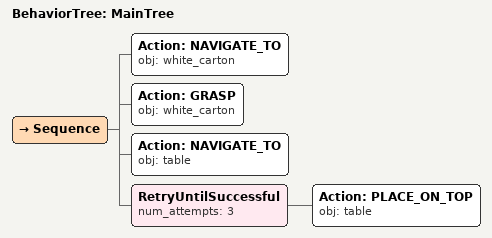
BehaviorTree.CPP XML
<root main_tree_to_execute="MainTree">
  <BehaviorTree ID="MainTree">
    <Sequence>
      <!-- Navigate to white_carton -->
      <Action ID="NAVIGATE_TO" obj="white_carton" />
      <!-- Grasp white_carton -->
      <Action ID="GRASP" obj="white_carton" />
      <!-- Navigate to table -->
      <Action ID="NAVIGATE_TO" obj="table" />
      <!-- Retry PLACE_ON_TOP table up to 3 attempts -->
      <RetryUntilSuccessful num_attempts="3">
        <!-- Place on table -->
        <Action ID="PLACE_ON_TOP" obj="table" />
      </RetryUntilSuccessful>

    </Sequence>
  </BehaviorTree>
</root>
